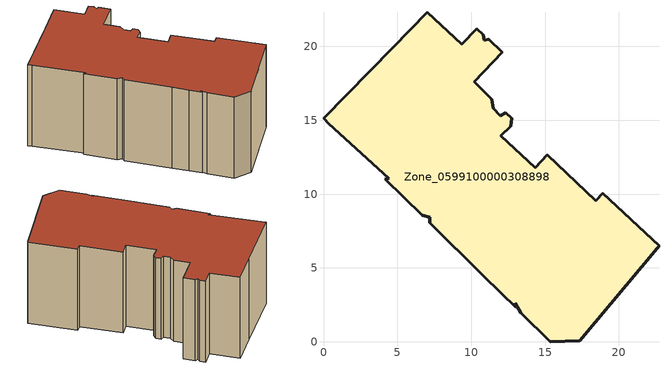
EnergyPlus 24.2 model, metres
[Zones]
Zone_0599100000308898
 floor ground (C_G): 4.7,19.91 7.02,22.32 9.37,20.14 10.39,21.21 10.83,20.8 10.87,20.43 11.18,20.47 12.1,19.6 10.19,17.61 11.39,16.43 11.48,15.81 11.97,15.3 12.33,15.52 12.73,15.13 12.66,14.6 12.01,13.96 14.32,11.77 15.15,12.67 18.44,9.56 18.91,10.05 22.71,6.49 22.61,6.38 22.58,6.33 17.36,0.06 15.36,0 13.35,1.98 12.96,2.63 13,2.35 12.02,3.29 10.77,4.52 7.19,8.05 7.2,8.44 6.67,8.56 4.18,11.02 4.43,11.06 0.37,14.78 0,15.14 z0
 wall outside (C_F): 12.66,14.6 12.73,15.13 12.33,15.52 11.97,15.3 11.48,15.81 11.39,16.43 10.19,17.61 12.1,19.6 11.18,20.47 10.87,20.43 10.83,20.8 10.39,21.21 9.37,20.14 7.02,22.32 4.7,19.91 0,15.14 0.37,14.78 4.43,11.06 4.18,11.02 6.67,8.56 7.2,8.44 7.19,8.05 10.77,4.52 12.02,3.29 13,2.35 12.96,2.63 13.35,1.98 15.36,0 17.36,0.06 22.58,6.33 22.61,6.38 22.71,6.49 18.91,10.05 18.44,9.56 15.15,12.67 14.32,11.77 12.01,13.96 12.66,14.6 z0:9.91
 roof outside (C_R): 12.73,15.13 12.33,15.52 11.97,15.3 11.48,15.81 11.39,16.43 10.19,17.61 12.1,19.6 11.18,20.47 10.87,20.43 10.83,20.8 10.39,21.21 9.37,20.14 7.02,22.32 4.7,19.91 0,15.14 0.37,14.78 4.43,11.06 4.18,11.02 6.67,8.56 7.2,8.44 7.19,8.05 10.77,4.52 12.02,3.29 13,2.35 12.96,2.63 13.35,1.98 15.36,0 17.36,0.06 22.58,6.33 22.61,6.38 22.71,6.49 18.91,10.05 18.44,9.56 15.15,12.67 14.32,11.77 12.01,13.96 12.66,14.6 z9.91
[BUILDING]
Pand.0599100000308898: North Axis=0; Terrain=City; Loads Convergence Tolerance Value=0.04; Temperature Convergence Tolerance Value=0.4; Solar Distribution=FullExterior; Maximum Number of Warmup Days=25; Minimum Number of Warmup Days=1
[Site:Location]
Rotterdam.The.Hague.AP_ZH_NLD Design_Conditions: Latitude=51.96; Longitude=4.45; Time Zone=1; Elevation=-4.5
[SITE:GROUNDTEMPERATURE:BUILDINGSURFACE]
18, 18, 18, 18, 18, 18, 18, 18, 18, 18, 18, 18
[MATERIAL] Thermal Absorptance=0.9; Solar Absorptance=0.7; Visible Absorptance=0.7
Name | Roughness | Thickness | Conductivity | Density | Specific Heat
G.TI.1946 | MediumSmooth | 0.15 | 1 | 540 | 1210
F.TI.1946 | Rough | 0.3 | 0.857143 | 1920 | 840
R.TI.1946 | MediumRough | 0.2 | 0.1 | 1500 | 1000
[CONSTRUCTION]
C_G: G.TI.1946
C_F: F.TI.1946
C_R: R.TI.1946
[ZONE]
Zone_0599100000308898: Type=1; Multiplier=1; Ceiling Height=Autocalculate; Volume=Autocalculate; Floor Area=autocalculate; Part of Total Floor Area=Yes
[ZONEINFILTRATION:DESIGNFLOWRATE]
Infil_Zone_0599100000308898: Zone or ZoneList or Space or SpaceList=Zone_0599100000308898; Schedule=AlwaysOn; Design Flow Rate Calculation Method=Flow/Area; Flow Rate per Floor Area=0.003; Constant Term Coefficient=1; Temperature Term Coefficient=0; Velocity Term Coefficient=0; Velocity Squared Term Coefficient=0
[HVACTEMPLATE:ZONE:IDEALLOADSAIRSYSTEM]
Zone_0599100000308898: Maximum Heating Supply Air Temperature=50; Minimum Cooling Supply Air Temperature=13; Maximum Heating Supply Air Humidity Ratio=0.0156; Minimum Cooling Supply Air Humidity Ratio=0.0077; Heating Limit=NoLimit; Cooling Limit=NoLimit; Dehumidification Control Type=ConstantSensibleHeatRatio; Cooling Sensible Heat Ratio=0.7; Dehumidification Setpoint=60; Humidification Control Type=None; Humidification Setpoint=30; Outdoor Air Method=None; Outdoor Air Flow Rate per Person=0.00944; Outdoor Air Flow Rate per Zone Floor Area=0; Outdoor Air Flow Rate per Zone=0; Demand Controlled Ventilation Type=None; Outdoor Air Economizer Type=NoEconomizer; Heat Recovery Type=None; Sensible Heat Recovery Effectiveness=0.7; Latent Heat Recovery Effectiveness=0.65
[ZONECONTROL:THERMOSTAT]
ThermostatControl_Zone_0599100000308898: Zone or ZoneList=Zone_0599100000308898; Control Type Schedule=DualSetpointControlType; Control 1=Thermostat_Zone_0599100000308898; Temperature Difference Between Cutout And Setpoint=0
[THERMOSTATSETPOINT:DUALSETPOINT]
Thermostat_Zone_0599100000308898: Heating Setpoint Temperature Schedule=HeatingSetpoint_Zone_0599100000308898; Cooling Setpoint Temperature Schedule=CoolingSetpoint_Zone_0599100000308898
[SCHEDULE:COMPACT]
HeatingSetpoint_Zone_0599100000308898: Through: 12/31, For: AllDays, Until: 24:00, 21
CoolingSetpoint_Zone_0599100000308898: Through: 12/31, For: AllDays, Until: 24:00, 24
DualSetpointControlType: Through: 12/31, For: AllDays, Until: 24:00, 4
AlwaysOn: Through: 12/31, For: AllDays, Until: 24:00, 1
